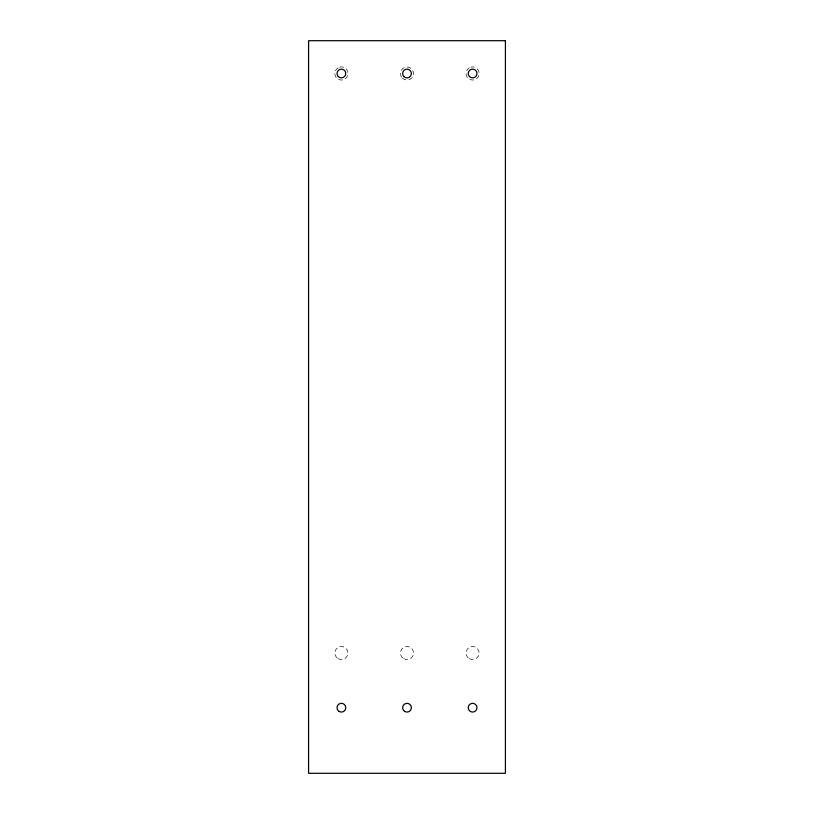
<?xml version="1.0" encoding="UTF-8"?>
<svg xmlns="http://www.w3.org/2000/svg" width="814" height="814" viewBox="0 0 814 814"><rect width="100%" height="100%" fill="white"/><g stroke="black" fill="none" stroke-linecap="round" stroke-linejoin="round"><path stroke-width="0.61" stroke-dasharray="4.07 3.05" d="M477.248 68.864A6.563 6.563 0 0 1 476.821 78.531A6.563 6.563 0 0 1 467.236 77.269A6.563 6.563 0 0 1 469.322 67.816M470.909 67.165A6.563 6.563 0 0 1 474.308 67.165M346.031 68.864A6.563 6.563 0 0 1 345.614 78.531A6.563 6.563 0 0 1 336.019 77.269A6.563 6.563 0 0 1 338.115 67.816M339.692 67.165A6.563 6.563 0 0 1 344.678 67.816M402.36 78.144A6.563 6.563 0 0 0 413.339 75.203A6.563 6.563 0 0 0 405.301 67.165A6.563 6.563 0 0 0 402.36 78.144M338.115 658.699A6.563 6.563 0 0 0 347.954 653.021A6.563 6.563 0 0 0 338.115 647.344A6.563 6.563 0 0 0 338.115 658.699M403.724 658.699A6.563 6.563 0 0 0 413.563 653.021A6.563 6.563 0 0 0 403.724 647.344A6.563 6.563 0 0 0 403.724 658.699M469.322 658.699A6.563 6.563 0 0 0 479.171 653.021A6.563 6.563 0 0 0 469.322 647.344A6.563 6.563 0 0 0 469.322 658.699"/><path stroke-width="1.22" d="M505.413 40.7L308.587 40.7L308.587 773.3L505.413 773.3L505.413 40.7M338.298 76.597A4.375 4.375 0 0 0 345.614 74.634A4.375 4.375 0 0 0 340.262 69.282A4.375 4.375 0 0 0 338.298 76.597M403.907 76.597A4.375 4.375 0 0 0 411.223 74.634A4.375 4.375 0 0 0 405.871 69.282A4.375 4.375 0 0 0 403.907 76.597M469.515 76.597A4.375 4.375 0 0 0 476.831 74.634A4.375 4.375 0 0 0 471.479 69.282A4.375 4.375 0 0 0 469.515 76.597M339.204 711.487A4.375 4.375 0 0 0 345.767 707.692A4.375 4.375 0 0 0 339.204 703.907A4.375 4.375 0 0 0 339.204 711.487M404.812 711.487A4.375 4.375 0 0 0 411.375 707.692A4.375 4.375 0 0 0 404.812 703.907A4.375 4.375 0 0 0 404.812 711.487M470.421 711.487A4.375 4.375 0 0 0 476.984 707.692A4.375 4.375 0 0 0 470.421 703.907A4.375 4.375 0 0 0 470.421 711.487"/></g></svg>
